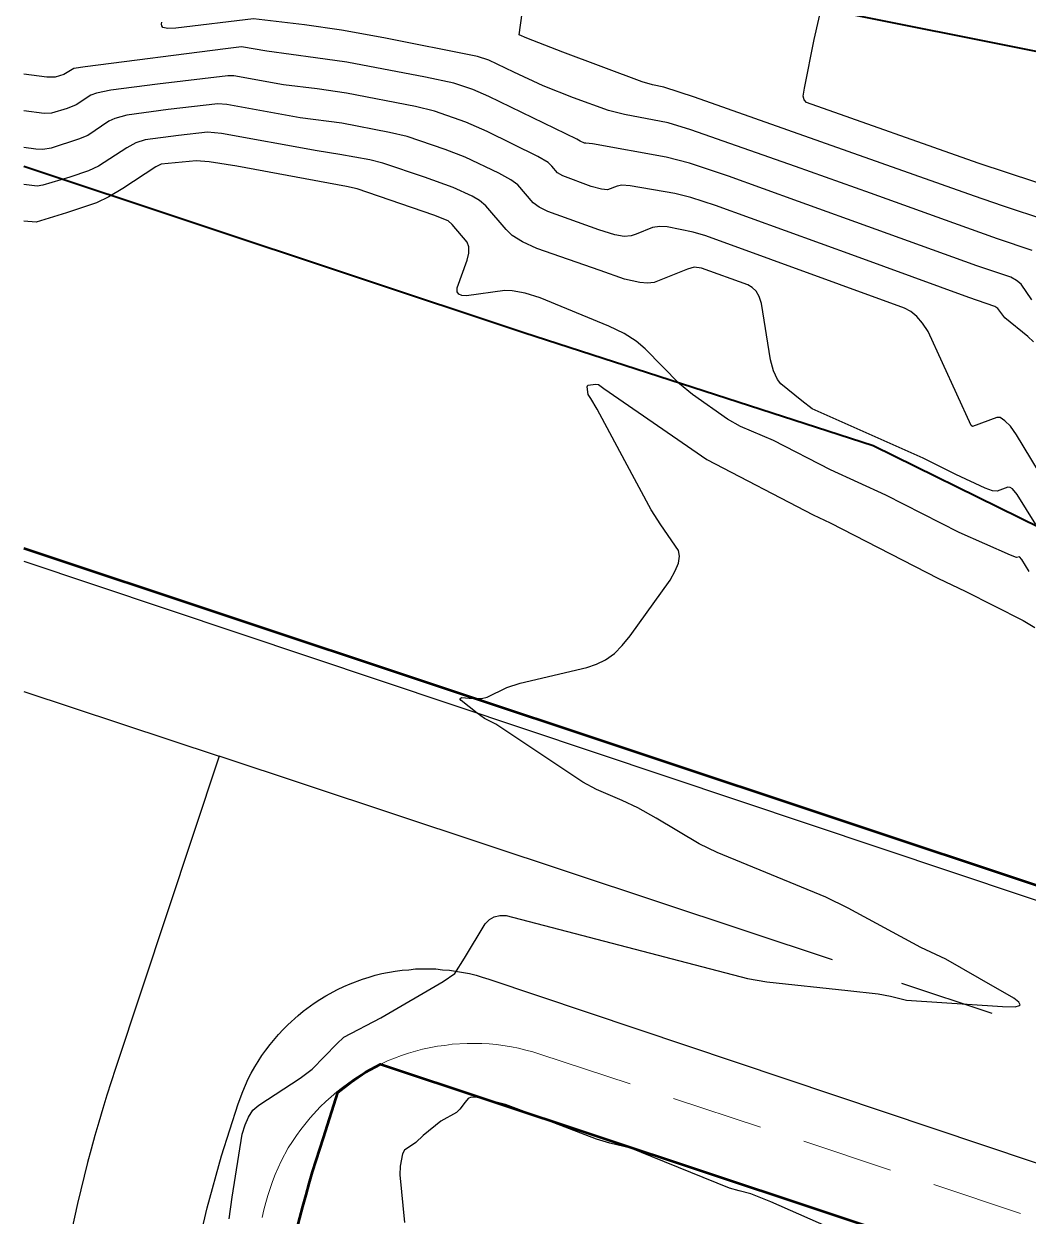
# Model space of a CAD drawing. Header units: feet. Extents: x 7 to 2308, y -319 to 1396.
# Drawn here: x 519.6 to 656.9, y -49.4 to 113.6 of the extents above; entities that cross this region are included whole.
import ezdxf

# ---------------------------------------------------------------- set-up
doc = ezdxf.new("R2010")
doc.units = ezdxf.units.FT
doc.header["$MEASUREMENT"] = 0
doc.layers.add('PDF_X1003BASE$CR_CONT_DEF', color=7, linetype='Continuous', true_color=0x979797)
doc.layers.add('PDF_X1003BASE$CR_NDX_DEF', color=7, linetype='Continuous', true_color=0x767676)
for name, color, linetype in [('PDF_X1003BASE$PA_PARCEL', 7, 'Continuous'), ('PDF_X1003BASE$PA_ROW', 7, 'Continuous'), ('PDF_X1003BASE$ST_STREET_CL', 7, 'Continuous'), ('PDF_X1003BASE$TR_CURB', 7, 'Continuous'), ('PDF_X1003BASE$TR_SIDEWALK', 7, 'Continuous')]:
    doc.layers.add(name, color=color, linetype=linetype)

msp = doc.modelspace()

# ---------------------------------------------------------------- linework, layer by layer
at = {"layer": 'PDF_X1003BASE$CR_CONT_DEF', "lineweight": 25}
for points in [[(659.42, 86.76), (653.39, 88.73), (649.56, 90.06), (611.28, 103.6), (607.12, 104.99), (605.57, 105.31), (604.14, 105.68), (593.31, 109.74), (588.36, 111.65), (587.34, 112.13), (588.2, 118.42)], [(661.82, 90.7), (650.04, 94.59), (626.58, 102.86), (626.26, 103.23), (626.15, 103.76), (626.31, 104.83), (627.65, 111.49), (628.92, 117.09)], [(657.45, 82.65), (652.7, 84.25), (646.73, 86.39), (635.32, 90.49), (625.09, 94.12), (610.8, 99.13), (607.71, 100.09), (601.74, 101.21), (599.55, 101.79), (594.75, 103.5), (590.59, 105.15), (586.6, 107.02), (583.18, 108.67), (581.64, 109.15), (568.84, 111.71), (563.03, 112.77), (557.97, 113.47), (551.04, 114.32), (540.43, 113.04), (539.31, 112.99), (538.62, 113.15), (538.51, 113.36), (538.46, 113.57), (538.51, 113.84)], [(657.39, 75.88), (655.95, 78.02), (655.31, 78.55), (654.51, 78.97), (649.88, 80.52), (636.12, 85.53), (625.51, 89.32), (615.92, 92.78), (610.59, 94.59), (607.44, 95.39), (597.37, 97.21), (596.46, 97.31), (596.25, 97.31), (595.66, 97.58), (595.23, 97.85), (583.18, 103.71), (581, 104.67), (578.39, 105.52), (574.55, 106.32), (563.78, 108.4), (559.51, 108.99), (552.85, 109.9), (549.39, 110.48), (547.2, 110.21), (528.01, 107.76), (526.46, 107.5), (525.08, 106.7), (523.9, 106.32), (522.78, 106.32), (519.64, 106.75)], [(661.44, 47.26), (655.31, 57.44), (654.46, 58.61), (653.71, 59.36), (653.07, 59.78), (652.59, 59.78), (649.29, 58.56), (649.08, 58.72), (643.21, 71.56), (642.47, 72.68), (641.67, 73.59), (640.87, 74.28), (640.01, 74.76), (612.83, 84.63), (611.12, 85.16), (607.55, 85.85), (606.53, 85.91), (605.57, 85.8), (603.34, 84.89), (602.64, 84.63), (601.68, 84.57), (600.4, 84.79), (598.22, 85.48), (591.23, 87.98), (590.06, 88.57), (589.26, 89.16), (587.13, 91.61), (586.17, 92.3), (584.57, 93.21), (579.93, 95.39), (577.21, 96.46), (572.04, 98.22), (569.59, 98.75), (563.09, 100.03), (557.38, 100.78), (547.36, 102.59), (546.13, 102.7), (539.36, 101.9), (533.71, 101.15), (532.06, 100.67), (531.26, 100.3), (528.38, 98.38), (527.1, 97.85), (523.37, 96.62), (522.25, 96.46), (521.29, 96.51), (519.64, 96.73)], [(657.93, 45.18), (655.37, 49.28), (654.73, 50.03), (654.41, 50.24), (654.09, 50.29), (652.65, 49.71), (652.01, 49.76), (651, 50.13), (647, 52), (642.52, 54.24), (627.38, 61.01), (625.94, 62.08), (623.11, 64.42), (622.63, 65.01), (622.1, 66.18), (621.67, 67.67), (620.45, 75.4), (620.13, 76.36), (619.7, 77.06), (619.17, 77.59), (618.58, 77.96), (612.24, 80.2), (611.23, 80.36), (610.32, 80.09), (605.79, 78.28), (604.88, 78.18), (603.82, 78.28), (601.74, 78.71), (598.38, 79.88), (589.74, 82.92), (587.77, 83.83), (586.38, 84.68), (585.53, 85.53), (582.76, 88.73), (581.91, 89.48), (580.89, 90.06), (578.33, 91.24), (574.39, 92.68), (568.68, 94.59), (566.92, 95.02), (562.82, 95.77), (559.73, 96.25), (546.67, 98.65), (544.75, 98.81), (540.75, 98.38), (536.22, 97.79), (534.94, 97.37), (533.71, 96.67), (529.82, 94.17), (528.49, 93.53), (525.93, 92.68), (522.25, 91.56), (521.45, 91.45), (519.64, 91.66)], [(657.02, 38.73), (656.01, 40.38), (655.69, 40.75), (655.31, 40.64), (654.46, 40.96), (647.48, 44.06), (637.45, 49.17), (629.88, 52.64), (622.1, 56.64), (617.57, 58.56), (615.81, 59.57), (611.01, 62.93), (609.25, 64.42), (604.56, 69.17), (603.34, 70.23), (601.68, 71.3), (599.6, 72.31), (590.22, 76.15), (588.14, 76.79), (586.38, 77.11), (585.37, 77.16), (580.15, 76.42), (579.51, 76.47), (579.08, 76.68), (578.87, 77), (578.87, 77.54), (580.2, 81.32), (580.47, 82.28), (580.47, 83.13), (580.2, 83.77), (578.17, 86.17), (577.64, 86.7), (575.67, 87.45), (565.17, 91.08), (563.73, 91.4), (548.75, 94.17), (544.96, 94.75), (543.2, 94.91), (538.4, 94.44), (537.66, 94.06), (533.18, 91.13), (531.26, 89.96), (529.55, 89.16), (525.45, 87.77), (521.34, 86.49), (519.64, 86.65)], [(547.68, -49.77), (548.11, -46.78), (549.49, -38.2), (549.87, -36.92), (550.35, -35.86), (550.93, -34.9), (551.73, -34.2), (557.38, -30.52), (559.03, -29.3), (562.39, -25.83), (563.35, -24.93), (568.42, -22.26), (576.95, -17.3), (578.55, -16.24), (579.88, -14.11), (582.7, -9.41), (583.29, -8.83), (583.93, -8.45), (584.68, -8.29), (585.53, -8.29), (618.53, -16.88), (621.19, -17.36), (632.23, -18.53), (636.39, -19.01), (638.09, -19.33), (640.28, -19.86), (653.39, -20.72), (655.1, -20.77), (655.69, -20.61), (655.79, -20.5), (655.63, -20.13), (654.94, -19.6), (650.25, -16.88), (645.66, -14.27), (642.2, -12.67), (632.28, -7.28), (629.24, -5.79), (614.37, 0.34), (611.92, 1.51), (606.05, 5.03), (603.55, 6.42), (601.42, 7.43), (597.9, 8.92), (596.03, 9.94), (589.21, 14.52), (584.14, 17.88), (582.6, 18.63), (581.59, 19.37), (579.4, 21.13), (579.24, 21.35), (579.45, 21.51), (581.05, 21.4), (582.17, 21.4), (582.97, 21.56), (585.64, 22.89), (587.45, 23.48), (596.57, 25.61), (597.9, 26.09), (599.12, 26.68), (600.35, 27.53), (601.42, 28.65), (602.48, 29.93), (607.97, 37.55), (608.67, 38.83), (609.09, 39.9), (609.25, 40.86), (609.09, 41.6), (606.69, 45.12), (605.36, 47.2), (601.79, 53.87), (598, 60.96), (597.1, 62.4), (596.78, 62.93), (596.62, 63.99), (596.73, 64.21), (597.79, 64.37), (598.16, 64.31), (598.91, 63.78), (612.99, 54.08), (627.49, 46.51), (629.83, 45.39), (644.65, 37.77), (648.28, 36.06), (656.22, 32.06), (657.82, 31.1)]]:
    msp.add_lwpolyline(points, dxfattribs=at)
at = {"layer": 'PDF_X1003BASE$CR_NDX_DEF', "lineweight": 25}
for points in [[(657.61, 70.13), (656.86, 70.87), (653.71, 73.43), (652.75, 74.71), (652.33, 74.98), (648.76, 76.2), (633.3, 81.85), (614.16, 88.78), (610.8, 89.9), (608.61, 90.44), (602.48, 91.5), (601.36, 91.56), (600.72, 91.45), (599.39, 90.92), (598.59, 91.02), (597.15, 91.4), (593.31, 92.84), (592.57, 93.26), (591.77, 94.17), (591.29, 94.65), (589.9, 95.5), (582.97, 98.91), (580.04, 100.19), (575.77, 101.69), (573.16, 102.32), (563.73, 104.14), (559.73, 104.72), (555.14, 105.31), (548.32, 106.54), (547.52, 106.54), (537.92, 105.36), (531.53, 104.56), (529.55, 104.14), (528.81, 103.87), (526.78, 102.54), (525.56, 102.06), (523.42, 101.42), (522.41, 101.37), (519.64, 101.74)], [(633.62, -52.7), (621.73, -47.42), (619.01, -46.36), (617.41, -45.93), (616.08, -45.56), (605.52, -41.29), (602.59, -40.12), (599.71, -39.43), (597.9, -38.89), (588.36, -35.22), (585.48, -34.15), (581.59, -33.19), (580.79, -33.14), (580.36, -33.3), (579.93, -33.83), (579.24, -34.79), (578.76, -35.22), (576.63, -36.39), (574.23, -38.36), (573.22, -39.32), (571.67, -40.39), (571.4, -40.87), (571.08, -42.57), (571.03, -43.75), (571.67, -50.25)]]:
    msp.add_lwpolyline(points, dxfattribs=at)
at = {"layer": 'PDF_X1003BASE$PA_PARCEL', "lineweight": 40}
msp.add_lwpolyline([(1191.3, 200.95), (1038.51, 183.09), (889.93, 165.71, 0.146399), (806.24, 129.41, -0.118762), (745.25, 102.43, -0.092778), (692.47, 102.96), (519.64, 137.51)], format="xyb", dxfattribs=at)
msp.add_lwpolyline([(792.48, 40.7), (990.42, -8.93), (1038.51, 183.09), (990.42, -8.93), (792.48, 40.7), (786.46, 16.6), (745.25, 26.89), (743.01, 27.48), (695.72, 26.41), (635.7, 55.94), (587.98, 71.4), (519.64, 94.12)], dxfattribs=at)
at = {"layer": 'PDF_X1003BASE$PA_ROW', "lineweight": 53}
for points in [[(1273.88, -200.85), (1163.9, -199.41), (1048.85, -197.92), (929.86, -196.37), (826.6, -195.09), (825.96, -194.4), (825.32, -193.76), (825.69, -165.08), (825.91, -160.12), (826.39, -155.22), (827.19, -150.37), (835.29, -107.61, 0.228665), (817.96, -43.53), (795.63, -37.24), (745.25, -24.61), (737.41, -22.63), (715.13, -23.17), (519.64, 41.87)], [(550.37, -200.96), (550.88, -165.45), (551.94, -89.91, -0.076562), (560.58, -38.68), (562.55, -32.5), (564.37, -31.06), (566.34, -29.73), (568.36, -28.61), (657.34, -58.19), (745.25, -87.46), (747.97, -88.37, -0.326737), (761.61, -107.61), (760.34, -200.59), (758.68, -318.47)]]:
    msp.add_lwpolyline(points, format="xyb", dxfattribs=at)
at = {"layer": 'PDF_X1003BASE$ST_STREET_CL', "lineweight": 25}
msp.add_lwpolyline([(519.64, 22.36), (546.35, 13.51), (532.17, -29.19, 0.077058), (521.93, -89.49), (520.92, -162.58)], format="xyb", dxfattribs=at)
for points in [[(630.15, -14.37), (546.35, 13.51)], [(651.96, -21.68), (639.64, -17.57)]]:
    msp.add_lwpolyline(points, dxfattribs=at)
at = {"layer": 'PDF_X1003BASE$TR_CURB', "lineweight": 25}
for points in [[(519.64, 40.16), (695.24, -18.69), (703.24, -21.3), (711.34, -23.65), (719.5, -25.67), (727.71, -27.43), (736.03, -28.93), (745.25, -30.36), (766.89, -33.67), (772.86, -34.84), (778.67, -36.5), (784.33, -38.73), (789.76, -41.45), (792.69, -43.16), (794.88, -44.6), (799.79, -48.22), (804.26, -52.28)], [(542.99, -55.47), (544.69, -48.28), (546.67, -41.13), (548.91, -34.04), (549.55, -32.34), (550.29, -30.63), (550.72, -29.83), (551.2, -28.98), (551.68, -28.23), (552.16, -27.43), (552.69, -26.69), (553.28, -25.94), (554.45, -24.55), (555.09, -23.86), (555.73, -23.22), (557.12, -21.94), (557.81, -21.36), (559.3, -20.29), (560.1, -19.76), (560.9, -19.28), (562.5, -18.42), (563.35, -18), (564.21, -17.62), (565.91, -16.98), (566.82, -16.72), (567.67, -16.45), (568.58, -16.24), (570.39, -15.92), (571.35, -15.76), (572.26, -15.7), (573.16, -15.6), (575.93, -15.6), (576.84, -15.7), (577.8, -15.76), (580.52, -16.24), (581.43, -16.45), (582.28, -16.72), (583.18, -16.98), (745.25, -71.41)]]:
    msp.add_lwpolyline(points, dxfattribs=at)
at = {"layer": 'PDF_X1003BASE$TR_SIDEWALK', "lineweight": 18}
for points in [[(552.21, -49.56), (552.42, -48.54), (552.69, -47.53), (552.96, -46.57), (553.6, -44.65), (553.97, -43.69), (554.82, -41.88), (555.78, -40.07), (556.37, -39.21), (556.9, -38.36), (557.49, -37.56), (558.77, -35.96), (560.15, -34.47), (560.9, -33.72), (561.65, -33.08), (562.39, -32.39), (563.19, -31.8), (564.05, -31.16), (564.85, -30.58), (565.75, -30.05), (566.6, -29.57), (568.42, -28.61), (569.32, -28.18), (571.24, -27.43), (572.2, -27.11), (574.12, -26.58), (576.15, -26.15), (577.16, -26.05), (578.17, -25.89), (580.2, -25.78), (582.22, -25.78), (583.24, -25.83), (584.25, -25.94), (586.28, -26.26), (587.24, -26.42), (588.25, -26.69), (589.21, -26.95), (590.17, -27.27), (602.48, -31.32)], [(620.29, -37.24), (608.4, -33.3)], [(638.09, -43.11), (626.21, -39.16)], [(655.85, -49.02), (644.01, -45.08)]]:
    msp.add_lwpolyline(points, dxfattribs=at)

doc.saveas('drawing.dxf')
